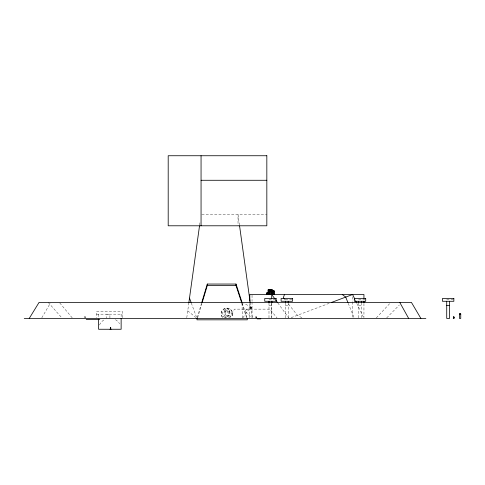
<?xml version="1.0" encoding="UTF-8"?>
<svg xmlns="http://www.w3.org/2000/svg" width="485" height="485" viewBox="0 0 485 485"><rect width="100%" height="100%" fill="white"/><g stroke="black" fill="none" stroke-linecap="round" stroke-linejoin="round"><path stroke-width="0.36" stroke-dasharray="2.42 1.82" d="M229.272 311.261L225.113 311.976L224.949 309.485L227.592 308.521L229.272 311.261L228.884 315.371L225.088 317.22L226.659 317.614M186.78 317.699L188.853 302.761M199.608 225.179L200.026 222.178M250.527 308.666L250.666 307.09M250.606 308.048L250.46 308.666L251.685 308.666L251.327 307.914L250.654 308.048M197.207 317.711L201.499 303.386M197.637 317.681L201.93 303.361M110.938 328.6L110.926 327.642L110.234 327.642L110.216 328.6M84.632 317.596L85.354 317.73L85.293 316.772L84.56 316.772L84.584 317.73L84.596 317.42M250.703 307.914L250.624 307.09L251.406 307.09L251.618 308.666M256.304 317.669L256.371 316.844M110.35 328.6L110.362 327.642M255.68 317.493L255.637 316.844L256.413 316.844L256.341 317.669L255.747 317.669M229.908 317.76L234.419 309.133L269.751 309.133L276.977 317.845M41.819 317.784L50.385 303.028M242.821 317.82L250.806 306.914L243.87 303.258M376.342 317.869L390.31 302.937M386.697 317.887L399.294 305.059M250.806 306.914L244.786 310.824L251.891 317.917M291.158 317.639L329.612 303.155M201.815 214.734L266.829 214.734M268.987 299.712L276.111 299.712M285.386 299.712L292.51 299.712M358.585 299.712L365.708 299.712M446.721 299.712L453.845 299.712M268.987 305.556L271.824 305.556M285.386 305.556L288.223 305.556M358.585 305.556L361.422 305.556M250.636 307.217L251.394 307.217M250.636 307.629L251.394 307.629M96.539 314.165L122.22 314.165M84.566 316.905L85.324 316.905M255.643 316.978L256.407 316.978M84.566 317.311L85.324 317.311M255.643 317.384L256.407 317.384M110.362 327.775L110.804 327.775M110.362 328.181L110.804 328.181M110.234 328.29L110.926 328.29M110.301 328.466L110.859 328.466M301.906 317.724L297.42 315.28L287.556 302.925M187.737 310.824L195.837 317.475M48.197 302.385L61.868 317.869M59.764 302.955L72.223 317.851M284.271 298.808L285.21 299.985M277.784 302.87L288.636 317.827M356.821 303.386L363.623 317.742M348.224 303.289L354.099 317.736M110.81 328.6L110.798 327.642M191.308 303.016L196.734 317.724M242.215 302.973L247.053 317.736M241.882 303.361L246.574 317.681M239.481 225.228L238.026 214.734L238.026 225.786M250.23 302.761L252.303 317.705M241.997 302.998L242.354 317.687M363.944 303.471L363.944 317.675M361.422 302.707L361.422 317.669M358.585 302.707L358.585 318.427M352.613 296.741L352.613 301.227M352.613 301.973L352.613 317.675M288.223 302.707L288.223 317.669M285.386 302.707L285.386 318.427M271.824 302.707L271.824 317.669M271.703 303.471L271.703 317.675M268.987 302.707L268.987 318.427M252.036 295.244L252.036 301.227M252.036 301.973L252.036 317.675M249.805 303.471L249.805 317.675M122.22 317.717L122.22 311.303L96.539 311.303L96.539 317.717M121.135 314.165L121.135 317.936M110.677 327.775L110.677 328.181M110.483 327.775L110.483 328.181M109.919 318.039L109.919 314.723L106.603 314.723L106.603 318.039M98.619 314.165L98.619 317.936M222.451 317.348A5.674 5.608 0 0 1 222.912 309.782A5.674 5.608 0 0 1 230.575 309.569A5.674 5.608 0 0 1 231.454 317.099M228.702 317.687A4.444 4.389 0 0 0 228.411 309.575L226.125 309.357L224.034 310.303A4.444 4.389 0 0 0 224.276 317.263M222.451 317.226A5.674 5.608 0 0 1 222.912 309.66A5.674 5.608 0 0 1 230.575 309.448A5.674 5.608 0 0 1 231.454 316.978M99.54 325.017A11.258 11.258 0 0 1 104.311 319.694M115.442 319.694A11.258 11.258 0 0 1 119.552 323.725M228.641 315.201L229.126 315.547L228.641 315.201M227.459 308.296L227.732 308.739L227.459 308.296M224.901 316.905L224.913 317.542L225.282 317.536L225.27 316.899L224.901 316.905M229.175 311.103L229.369 311.425L229.181 311.097M225.525 310.964L224.858 311.394A3.062 3.031 0 0 0 225.846 316.547L226.634 316.711A3.062 3.031 0 0 0 229.617 312.37L228.581 311.182A3.062 3.031 0 0 0 225.525 310.964M225.101 311.6L224.773 311.794L225.119 312.358L225.446 312.164L225.101 311.6M225.719 315.032A1.77 1.752 0 0 0 228.605 313.995A1.77 1.752 0 0 0 226.252 312.043A1.77 1.752 0 0 0 225.719 315.032"/><path stroke-width="0.73" d="M188.853 302.761L199.511 225.901M266.865 294.425L266.853 293.801L266.695 294.425L268.544 294.425L268.866 289.539M453.372 317.802L453.269 318.427L454.166 318.427L453.96 316.844L453.384 316.844L453.372 317.802L453.972 317.802M271.06 290.879L270.963 294.498M201.718 302.67L207.301 284.052L236.007 284.052L241.979 302.258M202.148 302.646L207.301 285.459L207.301 284.052M267.593 292.843L267.835 294.425M284.489 294.498L283.331 297.632L284.271 298.808M273.74 291.194L273.879 290.867M269.812 289.975L269.29 289.539L268.053 289.975L268.053 294.425L267.702 292.843L266.871 292.843L266.853 293.801M29.233 318.427L39.079 302.385L411.419 302.385L420.883 318.427M269.909 289.612L269.587 294.498M459.447 313.977L459.883 313.54L460.75 313.977L460.75 318.427L459.447 318.427L459.447 313.977L460.75 313.977M268.235 294.498L268.508 291.782M269.096 294.498L269.096 290.048L269.624 289.612L270.854 290.048L270.854 291.527M273.031 294.486L273.031 291.194L273.461 290.867L274.601 291.194L274.601 294.486M270.115 294.498L270.115 291.2L270.563 290.879L271.776 291.2L271.776 294.498M331.71 302.367L352.613 294.498L354.881 299.281M201.057 180.281L266.829 180.281M207.301 285.459L236.007 285.459L241.645 302.646M268.053 289.975L268.544 289.975M269.096 290.048L272.685 290.048L272.685 294.498M270.115 291.2L271.776 291.2M273.031 291.194L274.601 291.194M268.235 292.025L268.393 294.498M266.895 292.976L267.678 292.976M266.895 293.383L267.678 293.383M266.871 293.492L266.974 292.843M266.95 293.667L267.623 293.667M446.721 305.556L449.559 305.556M453.384 317.493L453.96 317.493M453.445 317.669L453.905 317.669M24.25 318.427L425.866 318.427M257.153 318.869L260.809 318.869M86.221 319.585L99.795 319.585M110.004 329.224L111.083 329.224M272.685 290.048L271.036 289.612L270.436 290.048L270.436 291.527M342.24 294.498L345.702 297.099L347.945 302.604M268.999 289.539L269.32 289.975M274.746 298.681L271.703 294.498L271.703 298.233M275.613 299.882L277.347 302.27M399.749 302.385L408.667 318.427M355.529 300.645L356.499 302.701M273.752 290.867L273.892 294.486M189.496 298.111L191.048 302.313M270.83 290.879L270.927 291.2M271.4 289.612L271.527 294.498M239.578 225.925L250.23 302.761M449.559 301.282L449.559 318.427L446.721 318.427L446.721 301.282M363.944 298.233L363.944 294.498L249.805 294.498L249.805 301.227M363.944 301.227L363.944 302.719M361.422 301.282L361.422 302.707M358.585 301.282L358.585 302.707M288.223 301.282L288.223 302.707M285.386 301.282L285.386 302.707M271.824 301.282L271.824 302.707M271.703 301.227L271.703 302.719M268.987 301.282L268.987 302.707M247.283 318.427L247.283 319.827L196.989 319.827L196.989 318.427M236.007 284.052L236.007 285.459M201.057 155.74L201.057 225.786M121.135 318.427L121.135 329.26L98.619 329.26L98.619 319.148M266.829 155.74L168.198 155.74L168.198 225.786L266.829 225.786L266.829 155.74M276.111 298.469L264.731 298.469L264.731 301.282L276.111 301.282L276.111 298.469M292.51 298.469L281.124 298.469L281.124 301.282L292.51 301.282L292.51 298.469M365.708 298.469L354.323 298.469L354.323 301.282L365.708 301.282L365.708 298.469M453.845 298.469L442.459 298.469L442.459 301.282L453.845 301.282L453.845 298.469M453.833 316.978L453.511 317.384L453.833 316.978"/></g></svg>
